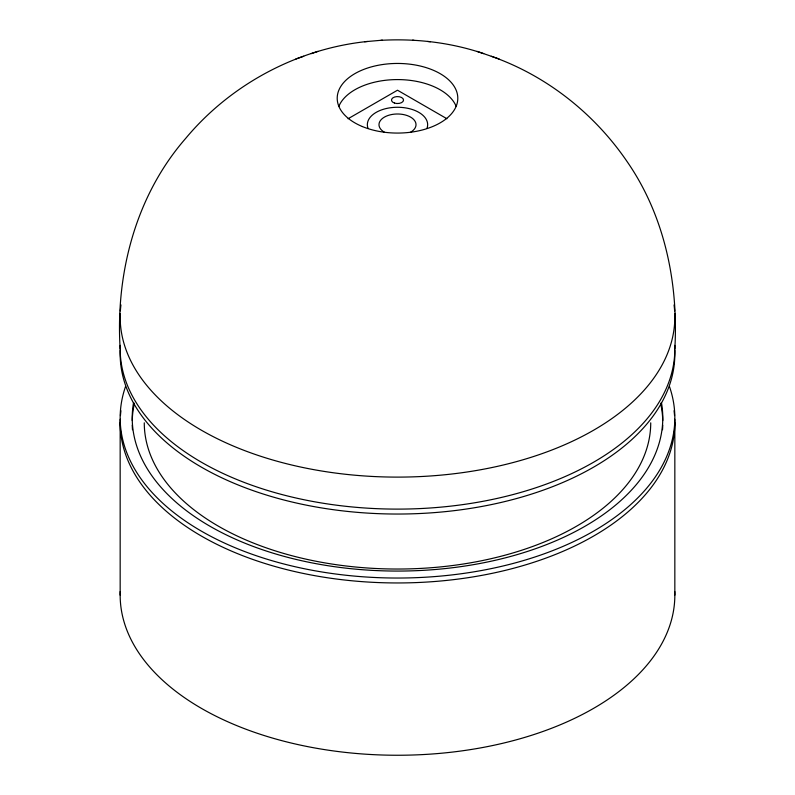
<?xml version="1.0" encoding="UTF-8"?>
<svg xmlns="http://www.w3.org/2000/svg" width="795" height="795" viewBox="0 0 795 795"><rect width="100%" height="100%" fill="white"/><g stroke="black" fill="none" stroke-linecap="round" stroke-linejoin="round"><path stroke-width="1.19" d="M348.091 118.743L397.5 90.213L446.909 118.743M367.439 41.459C297.38 48.714 230.729 84.29 185.682 138.4C135.577 195.789 115.424 273.917 120.164 348.995M295.909 58.959L303.7 56.296M311.302 53.633L317.911 51.377M380.954 40.336C415.586 38.359 450.795 42.453 483.698 53.633M364.567 41.738L382.395 40.177M427.561 41.459L430.433 41.738M412.605 40.177L414.046 40.336M491.3 56.296C546.463 75.585 594.501 113.655 627.305 161.882C664.878 216.29 678.513 283.676 674.836 348.995M477.089 51.377L499.091 58.959M674.836 422.831L674.836 595.127M120.164 422.831L120.164 595.127M661.5 402.896A265.282 153.157 0 0 1 397.5 571.068A265.282 153.157 0 0 1 133.5 402.896M669.509 386.668A277.336 160.123 0 0 1 397.5 578.035A277.336 160.123 0 0 1 125.491 386.668M674.766 419.203A277.336 160.123 0 0 1 397.5 582.954A277.336 160.123 0 0 1 120.234 419.203M120.443 415.576A277.336 160.123 0 0 1 120.949 410.747M674.051 410.747A277.336 160.123 0 0 1 674.558 415.576M662.752 425.146A265.282 153.157 0 0 1 662.513 429.767M132.487 429.767A265.282 153.157 0 0 1 132.248 425.146M132.248 420.525A265.282 153.157 0 0 1 134.405 403.224M660.595 403.224A265.282 153.157 0 0 1 662.752 420.525M367.936 128.075A30.15 17.401 0 0 1 397.5 107.265A30.15 17.401 0 0 1 427.064 128.075M384.412 132.228A18.514 10.683 0 0 1 384.412 117.113A18.514 10.683 0 0 1 410.588 117.113A18.514 10.683 0 0 1 410.588 132.228M338.779 106.49A60.291 34.811 0 0 1 397.5 79.579A60.291 34.811 0 0 1 456.221 106.49M674.766 313.369A277.336 160.123 0 0 1 397.5 477.109A277.336 160.123 0 0 1 120.234 313.369M120.363 310.954A277.336 160.123 0 0 1 120.949 304.912M674.051 304.912A277.336 160.123 0 0 1 674.637 310.954M674.766 345.368A277.336 160.123 0 0 1 397.5 509.108A277.336 160.123 0 0 1 120.234 345.368M650.727 422.831A253.227 146.201 0 0 1 397.5 569.031A253.227 146.201 0 0 1 144.273 422.831M674.766 350.287A277.336 160.123 0 0 1 397.5 514.037A277.336 160.123 0 0 1 120.234 350.287M674.766 591.5A277.336 160.123 0 0 1 397.5 755.25A277.336 160.123 0 0 1 120.234 591.5M362.381 126.554A60.291 34.811 0 0 0 457.503 101.671A60.291 34.811 0 0 0 372.616 66.551A60.291 34.811 0 0 0 362.381 126.554M394.489 103.072A6.032 3.478 0 0 0 403.532 100.061A6.032 3.478 0 0 0 394.489 97.05A6.032 3.478 0 0 0 394.489 103.072"/></g></svg>
